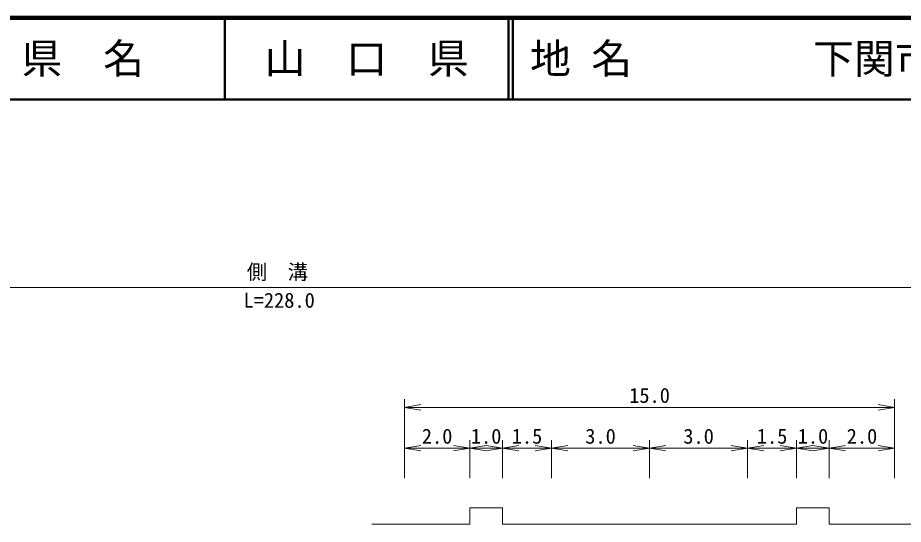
# Model space of a CAD drawing. Units: millimetres at full size, sheet at 1:1000, with parts at other scales. Extents: x 40000 to 680000, y 20000 to 380000.
# Drawn here: x 307667 to 416056, y 318000 to 380000 of the extents above; entities that cross this region are included whole.
import ezdxf
from ezdxf.enums import TextEntityAlignment as Align

# ---------------------------------------------------------------- set-up
doc = ezdxf.new("R2010")
doc.units = ezdxf.units.MM
doc.header["$LTSCALE"] = 1000
for name, color, linetype, lineweight in [('M-BGD', 7, 'Continuous', 13), ('M-STR-HTXT', 7, 'Continuous', 13), ('M-TTL', 2, 'Continuous', 140), ('M-TTL-LINE', 7, 'Continuous', 50)]:
    doc.layers.add(name, color=color, linetype=linetype, lineweight=lineweight)
doc.layers.add('M-TTL-TXT', color=7, linetype='Continuous')
doc.styles.add('ＭＳ ゴシック', font='')
doc.styles.get('ＭＳ ゴシック').set_extended_font_data('MS Gothic')

# ---------------------------------------------------------------- blocks, each defined once
blk = doc.blocks.new('open_arrow')
at = {"color": 0, "linetype": 'Continuous', "lineweight": -2}
blk.add_lwpolyline([(7.5, 1.25), (0, 0), (7.5, -1.25)], dxfattribs=at)

msp = doc.modelspace()

# ---------------------------------------------------------------- linework, layer by layer
at = {"layer": 'M-BGD'}
for p, q in [((363000, 318000), (363000, 320000)), ((363000, 320000), (367000, 320000)), ((367000, 320000), (367000, 318000)), ((403000, 318000), (403000, 320000)), ((403000, 320000), (407000, 320000)), ((407000, 320000), (407000, 318000)), ((351000, 318000), (363000, 318000)), ((367000, 318000), (403000, 318000)), ((407000, 318000), (420000, 318000))]:
    msp.add_line(p, q, dxfattribs=at)
at = {"layer": 'M-STR-HTXT'}
for p, q in [((228420, 347000), (450963, 347000)), ((355000, 323658), (355000, 333312)), ((415000, 323658), (415000, 333312)), ((355000, 332312), (415000, 332312)), ((363000, 323658), (363000, 328312)), ((367000, 323658), (367000, 328312)), ((373000, 323658), (373000, 328312)), ((385000, 323658), (385000, 328312)), ((397000, 323658), (397000, 328312)), ((403000, 323658), (403000, 328312)), ((407000, 323658), (407000, 328312)), ((355000, 327312), (363000, 327312)), ((363000, 327312), (367000, 327312)), ((367000, 327312), (373000, 327312)), ((373000, 327312), (385000, 327312)), ((385000, 327312), (397000, 327312)), ((397000, 327312), (403000, 327312)), ((403000, 327312), (407000, 327312)), ((407000, 327312), (415000, 327312))]:
    msp.add_line(p, q, dxfattribs=at)
at = {"layer": 'M-TTL'}
msp.add_line((680000, 380000), (40000, 380000), dxfattribs=at)
at = {"layer": 'M-TTL-LINE'}
for p, q in [((333000, 380000), (333000, 370000)), ((367750, 380000), (367750, 370000)), ((368250, 380000), (368250, 370000)), ((40000, 370000), (680000, 370000))]:
    msp.add_line(p, q, dxfattribs=at)

# ---------------------------------------------------------------- block references
at = {"layer": 'M-STR-HTXT', "xscale": 267, "yscale": 267}
for p in [(355000, 332312), (355000, 327312), (363000, 327312), (367000, 327312), (373000, 327312), (385000, 327312), (397000, 327312), (403000, 327312), (407000, 327312)]:
    msp.add_blockref('open_arrow', p, dxfattribs=at)
at = {"layer": 'M-STR-HTXT', "xscale": 267, "yscale": 267, "rotation": 180}
for p in [(415000, 332312), (363000, 327312), (367000, 327312), (373000, 327312), (385000, 327312), (397000, 327312), (403000, 327312), (407000, 327312), (415000, 327312)]:
    msp.add_blockref('open_arrow', p, dxfattribs=at)

# ---------------------------------------------------------------- texts
at = {"layer": 'M-STR-HTXT', "style": 'ＭＳ ゴシック'}
msp.add_text('側\u3000溝', height=1833, dxfattribs=at).set_placement((339451, 348886), align=Align.MIDDLE_CENTER)
for s, p in [('L=228.0', (339666, 343951)), ('15.0', (385000, 332312)), ('2.0', (359000, 327312)), ('1.0', (365000, 327312)), ('1.5', (370000, 327312)), ('3.0', (379000, 327312)), ('3.0', (391000, 327312)), ('1.5', (400000, 327312)), ('1.0', (405000, 327312)), ('2.0', (411000, 327312))]:
    msp.add_text(s, height=1833, dxfattribs=at).set_placement(p, align=Align.BOTTOM_CENTER)
at = {"layer": 'M-TTL-TXT', "style": 'ＭＳ ゴシック'}
for s, p in [('県\u3000名', (315625, 375000)), ('山\u3000口\u3000県', (350375, 375000))]:
    msp.add_text(s, height=3666, dxfattribs=at).set_placement(p, align=Align.MIDDLE_CENTER)
for s, p in [('地 名', (370380, 375000)), ('下関市大字有富', (405024, 375000))]:
    msp.add_text(s, height=3666, dxfattribs=at).set_placement(p, align=Align.MIDDLE_LEFT)

doc.saveas('drawing.dxf')
